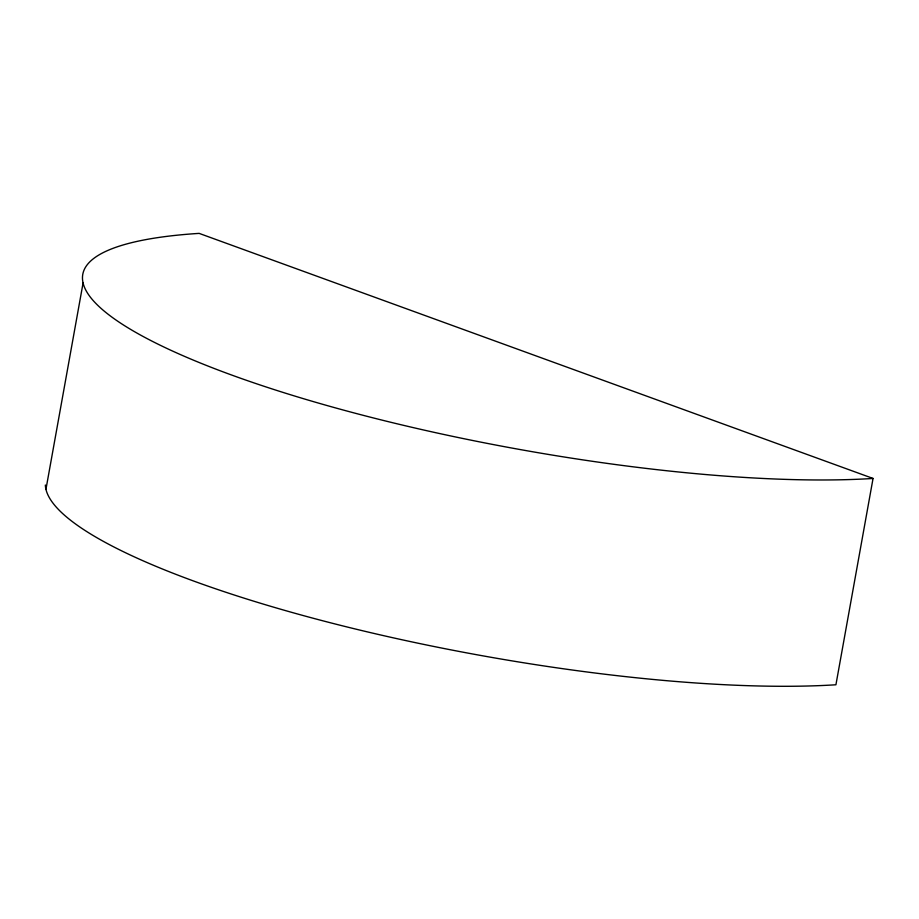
<?xml version="1.0" encoding="UTF-8"?>
<svg xmlns="http://www.w3.org/2000/svg" width="919" height="919" viewBox="0 0 919 919"><rect width="100%" height="100%" fill="white"/><g stroke="black" fill="none" stroke-linecap="round" stroke-linejoin="round"><path stroke-width="1.38" d="M45.95 489.299L83.078 282.983M873.05 478.454A460.603 94.979 10.2 0 1 232.381 375.297A460.603 94.979 10.2 0 1 199.136 233.38L873.05 478.454L835.922 684.77A460.603 94.979 10.2 0 1 338.089 624.725A460.603 94.979 10.2 0 1 45.353 485.014"/></g></svg>
